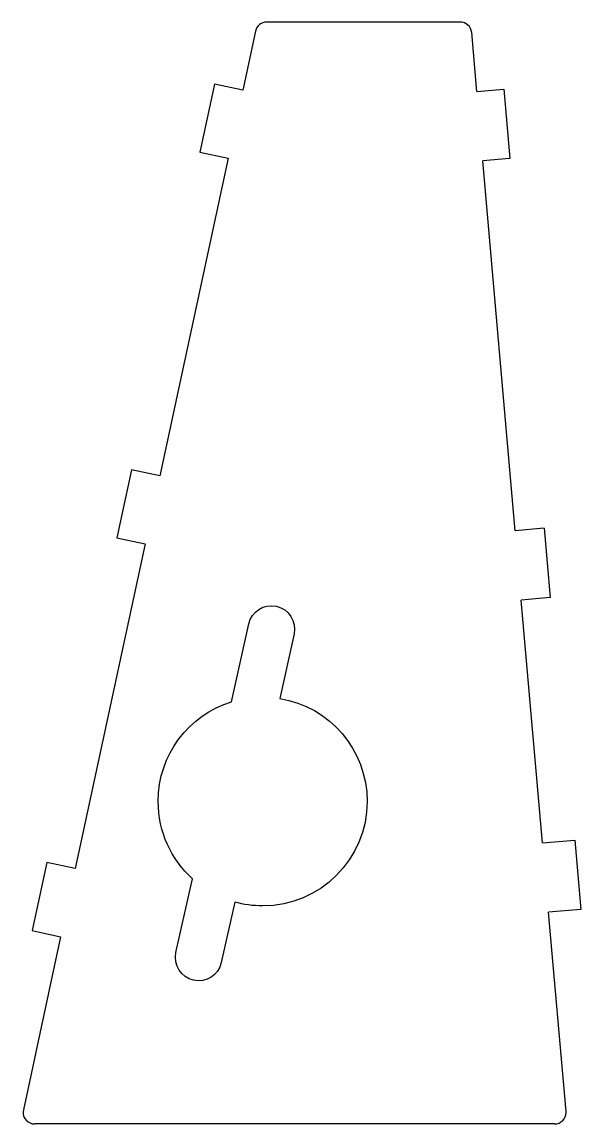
# Model space of a CAD drawing. Extents: x -13 to 35.1, y -42.5 to 52.4.
import ezdxf

# ---------------------------------------------------------------- set-up
doc = ezdxf.new("R2010")
doc.units = 0
doc.layers.get('0').update_dxf_attribs({"linetype": 'CONTINUOUS'})

# ---------------------------------------------------------------- blocks, each defined once
blk = doc.blocks.new('BLOCK_2')
at = {"color": 7}
blk.add_lwpolyline([(24.73, 52.41), (8.074, 52.41)], dxfattribs=at)
blk = doc.blocks.new('BLOCK_3')
at = {"color": 7}
blk.add_open_spline([(8.074, 52.41), (7.603, 52.41), (7.196, 52.081), (7.097, 51.62)], degree=3, dxfattribs=at)
blk = doc.blocks.new('BLOCK_4')
at = {"color": 7}
blk.add_lwpolyline([(7.097, 51.62), (6.005, 46.544)], dxfattribs=at)
blk = doc.blocks.new('BLOCK_5')
at = {"color": 7}
blk.add_lwpolyline([(6.005, 46.544), (3.561, 47.07)], dxfattribs=at)
blk = doc.blocks.new('BLOCK_6')
at = {"color": 7}
blk.add_lwpolyline([(3.561, 47.07), (2.299, 41.204)], dxfattribs=at)
blk = doc.blocks.new('BLOCK_7')
at = {"color": 7}
blk.add_lwpolyline([(2.299, 41.204), (4.743, 40.678)], dxfattribs=at)
blk = doc.blocks.new('BLOCK_8')
at = {"color": 7}
blk.add_lwpolyline([(4.743, 40.678), (-1.144, 13.304)], dxfattribs=at)
blk = doc.blocks.new('BLOCK_9')
at = {"color": 7}
blk.add_lwpolyline([(-1.144, 13.304), (-3.588, 13.83)], dxfattribs=at)
blk = doc.blocks.new('BLOCK_10')
at = {"color": 7}
blk.add_lwpolyline([(-3.588, 13.83), (-4.85, 7.964)], dxfattribs=at)
blk = doc.blocks.new('BLOCK_11')
at = {"color": 7}
blk.add_lwpolyline([(-4.85, 7.964), (-2.406, 7.438)], dxfattribs=at)
blk = doc.blocks.new('BLOCK_12')
at = {"color": 7}
blk.add_lwpolyline([(-2.406, 7.438), (-8.422, -20.535)], dxfattribs=at)
blk = doc.blocks.new('BLOCK_13')
at = {"color": 7}
blk.add_lwpolyline([(-8.422, -20.535), (-10.867, -20.009)], dxfattribs=at)
blk = doc.blocks.new('BLOCK_14')
at = {"color": 7}
blk.add_lwpolyline([(-10.867, -20.009), (-12.128, -25.875)], dxfattribs=at)
blk = doc.blocks.new('BLOCK_15')
at = {"color": 7}
blk.add_lwpolyline([(-12.128, -25.875), (-9.684, -26.401)], dxfattribs=at)
blk = doc.blocks.new('BLOCK_16')
at = {"color": 7}
blk.add_lwpolyline([(-9.684, -26.401), (-12.893, -41.322)], dxfattribs=at)
blk = doc.blocks.new('BLOCK_17')
at = {"color": 7}
blk.add_open_spline([(-12.893, -41.322), (-13.009, -41.862), (-12.666, -42.394), (-12.126, -42.51), (-12.057, -42.525), (-11.986, -42.532), (-11.916, -42.532)], degree=3, knots=[0, 0, 0, 0, 1, 1, 1, 2, 2, 2, 2], dxfattribs=at)
blk = doc.blocks.new('BLOCK_18')
at = {"color": 7}
blk.add_lwpolyline([(32.861, -42.532), (-11.916, -42.532)], dxfattribs=at)
blk = doc.blocks.new('BLOCK_19')
at = {"color": 7}
blk.add_open_spline([(32.861, -42.532), (33.413, -42.532), (33.861, -42.084), (33.861, -41.532), (33.861, -41.503), (33.86, -41.474), (33.857, -41.445)], degree=3, knots=[0, 0, 0, 0, 1, 1, 1, 2, 2, 2, 2], dxfattribs=at)
blk = doc.blocks.new('BLOCK_20')
at = {"color": 7}
blk.add_lwpolyline([(33.857, -41.445), (32.357, -24.297)], dxfattribs=at)
blk = doc.blocks.new('BLOCK_21')
at = {"color": 7}
blk.add_lwpolyline([(35.141, -24.054), (32.357, -24.297)], dxfattribs=at)
blk = doc.blocks.new('BLOCK_22')
at = {"color": 7}
blk.add_lwpolyline([(34.618, -18.076), (35.141, -24.054)], dxfattribs=at)
blk = doc.blocks.new('BLOCK_23')
at = {"color": 7}
blk.add_lwpolyline([(31.834, -18.32), (34.618, -18.076)], dxfattribs=at)
blk = doc.blocks.new('BLOCK_24')
at = {"color": 7}
blk.add_lwpolyline([(31.834, -18.32), (30.004, 2.6)], dxfattribs=at)
blk = doc.blocks.new('BLOCK_25')
at = {"color": 7}
blk.add_lwpolyline([(32.494, 2.818), (30.004, 2.6)], dxfattribs=at)
blk = doc.blocks.new('BLOCK_26')
at = {"color": 7}
blk.add_lwpolyline([(31.972, 8.795), (32.494, 2.818)], dxfattribs=at)
blk = doc.blocks.new('BLOCK_27')
at = {"color": 7}
blk.add_lwpolyline([(31.972, 8.795), (29.481, 8.577)], dxfattribs=at)
blk = doc.blocks.new('BLOCK_28')
at = {"color": 7}
blk.add_lwpolyline([(29.481, 8.577), (26.692, 40.455)], dxfattribs=at)
blk = doc.blocks.new('BLOCK_29')
at = {"color": 7}
blk.add_lwpolyline([(29.025, 40.66), (26.692, 40.455)], dxfattribs=at)
blk = doc.blocks.new('BLOCK_30')
at = {"color": 7}
blk.add_lwpolyline([(28.502, 46.637), (29.025, 40.66)], dxfattribs=at)
blk = doc.blocks.new('BLOCK_31')
at = {"color": 7}
blk.add_lwpolyline([(26.169, 46.433), (28.502, 46.637)], dxfattribs=at)
blk = doc.blocks.new('BLOCK_32')
at = {"color": 7}
blk.add_lwpolyline([(26.169, 46.433), (25.726, 51.497)], dxfattribs=at)
blk = doc.blocks.new('BLOCK_33')
at = {"color": 7}
blk.add_open_spline([(25.726, 51.497), (25.681, 52.014), (25.248, 52.41), (24.73, 52.41)], degree=3, dxfattribs=at)

msp = doc.modelspace()

# ---------------------------------------------------------------- linework, layer by layer
at = {"color": 7}
msp.add_open_spline([(9.196, -5.866), (9.196, -5.866), (10.425, -0.312), (10.425, -0.312), (10.664, 0.766), (9.983, 1.834), (8.905, 2.073), (7.826, 2.311), (6.758, 1.631), (6.519, 0.552), (6.519, 0.552), (5.036, -6.15), (5.036, -6.15), (1.376, -7.292), (-1.28, -10.707), (-1.28, -14.743), (-1.28, -17.38), (-0.146, -19.752), (1.662, -21.398), (1.662, -21.398), (0.253, -27.763), (0.253, -27.763), (0.014, -28.841), (0.695, -29.909), (1.774, -30.148), (2.852, -30.386), (3.92, -29.706), (4.159, -28.627), (4.159, -28.627), (5.312, -23.415), (5.312, -23.415), (6.079, -23.627), (6.886, -23.743), (7.72, -23.743), (12.691, -23.743), (16.72, -19.714), (16.72, -14.743), (16.72, -10.275), (13.464, -6.57), (9.196, -5.866)], degree=3, knots=[0, 0, 0, 0, 1, 1, 1, 2, 2, 2, 3, 3, 3, 4, 4, 4, 5, 5, 5, 6, 6, 6, 7, 7, 7, 8, 8, 8, 9, 9, 9, 10, 10, 10, 11, 11, 11, 12, 12, 12, 13, 13, 13, 13], dxfattribs=at)

# ---------------------------------------------------------------- block references
for name in ['BLOCK_3', 'BLOCK_2', 'BLOCK_33', 'BLOCK_4', 'BLOCK_32', 'BLOCK_6', 'BLOCK_5', 'BLOCK_31', 'BLOCK_30', 'BLOCK_7', 'BLOCK_8', 'BLOCK_29', 'BLOCK_28', 'BLOCK_10', 'BLOCK_9', 'BLOCK_27', 'BLOCK_26', 'BLOCK_11', 'BLOCK_12', 'BLOCK_25', 'BLOCK_24', 'BLOCK_23', 'BLOCK_22', 'BLOCK_14', 'BLOCK_13', 'BLOCK_21', 'BLOCK_20', 'BLOCK_16', 'BLOCK_15', 'BLOCK_17', 'BLOCK_19', 'BLOCK_18']:
    msp.add_blockref(name, (0, 0))

doc.saveas('drawing.dxf')
